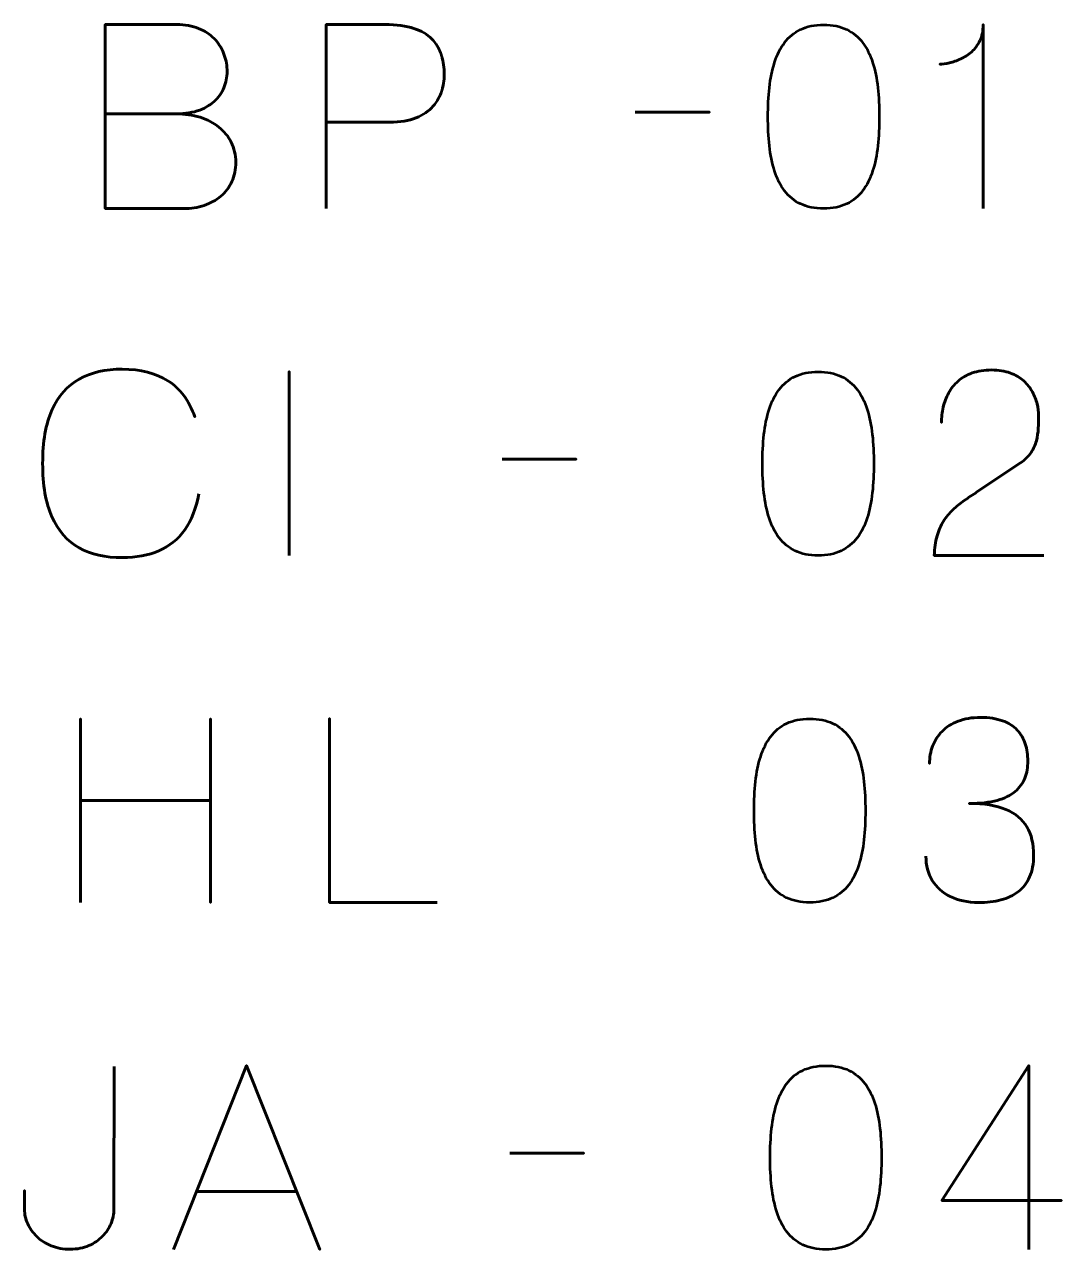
# Model space of a CAD drawing. Header units: centimetres. Extents: x -24.5 to 0, y -29.7 to 0.
# Drawn here: x -24.337 to -22.617, y -3.564 to -1.533 of the extents above; entities that cross this region are included whole.
import ezdxf

# ---------------------------------------------------------------- set-up
doc = ezdxf.new("R2010")
doc.units = ezdxf.units.CM
doc.header["$MEASUREMENT"] = 0
doc.layers.add('Layer 1', color=7, linetype='Continuous')

msp = doc.modelspace()

# ---------------------------------------------------------------- linework, layer by layer
at = {"layer": 'Layer 1', "color": 5, "lineweight": 53}
for points, knots in [([(-24.20251, -1.68135), (-24.20251, -1.68135), (-24.08525, -1.68135), (-24.08525, -1.68135), (-24.08525, -1.68135), (-24.07001, -1.68128), (-24.05703, -1.67917), (-24.04609, -1.675), (-24.04609, -1.675), (-24.03522, -1.67091), (-24.02641, -1.66534), (-24.01956, -1.65835), (-24.01956, -1.65835), (-24.01272, -1.65137), (-24.00778, -1.64347), (-24.00467, -1.63472), (-24.00467, -1.63472), (-24.00164, -1.62604), (-24.00023, -1.61701), (-24.00058, -1.6077), (-24.00058, -1.6077), (-24.00101, -1.59838), (-24.00298, -1.58935), (-24.00651, -1.58053), (-24.00651, -1.58053), (-24.00997, -1.57171), (-24.01519, -1.56374), (-24.02203, -1.55661), (-24.02203, -1.55661), (-24.02887, -1.54949), (-24.03741, -1.54384), (-24.04778, -1.53968), (-24.04778, -1.53968), (-24.05816, -1.53545), (-24.07036, -1.53326), (-24.0844, -1.53319), (-24.0844, -1.53319), (-24.0844, -1.53319), (-24.20251, -1.53319), (-24.20251, -1.53319), (-24.20251, -1.53319), (-24.20251, -1.53319), (-24.20251, -1.83841), (-24.20251, -1.83841), (-24.20251, -1.83841), (-24.20251, -1.83841), (-24.07255, -1.83841), (-24.07255, -1.83841), (-24.07255, -1.83841), (-24.06041, -1.83841), (-24.04912, -1.83665), (-24.03868, -1.83319), (-24.03868, -1.83319), (-24.02824, -1.82966), (-24.01914, -1.82465), (-24.01124, -1.81795), (-24.01124, -1.81795), (-24.0034, -1.81132), (-23.99727, -1.80327), (-23.99289, -1.79375), (-23.99289, -1.79375), (-23.98852, -1.78422), (-23.98626, -1.77343), (-23.98619, -1.76136), (-23.98619, -1.76136), (-23.98647, -1.74923), (-23.98901, -1.73829), (-23.99388, -1.72849), (-23.99388, -1.72849), (-23.99875, -1.71868), (-24.00552, -1.71028), (-24.01427, -1.70323), (-24.01427, -1.70323), (-24.02302, -1.69624), (-24.03346, -1.69081), (-24.04546, -1.68707), (-24.04546, -1.68707), (-24.05745, -1.68333), (-24.07071, -1.68143), (-24.08525, -1.68135), (-24.08525, -1.68135), (-24.07071, -1.68143), (-24.05745, -1.68333), (-24.04546, -1.68707), (-24.04546, -1.68707), (-24.03346, -1.69081), (-24.02302, -1.69624), (-24.01427, -1.70323), (-24.01427, -1.70323), (-24.00552, -1.71028), (-23.99875, -1.71868), (-23.99388, -1.72849), (-23.99388, -1.72849), (-23.98901, -1.73829), (-23.98647, -1.74923), (-23.98619, -1.76136), (-23.98619, -1.76136), (-23.98626, -1.77343), (-23.98852, -1.78422), (-23.99289, -1.79375), (-23.99289, -1.79375), (-23.99727, -1.80327), (-24.0034, -1.81132), (-24.01124, -1.81795), (-24.01124, -1.81795), (-24.01914, -1.82465), (-24.02824, -1.82966), (-24.03868, -1.83319), (-24.03868, -1.83319), (-24.04912, -1.83665), (-24.06041, -1.83841), (-24.07255, -1.83841), (-24.07255, -1.83841), (-24.07255, -1.83841), (-24.20251, -1.83841), (-24.20251, -1.83841), (-24.20251, -1.83841), (-24.20251, -1.83841), (-24.20251, -1.53319), (-24.20251, -1.53319), (-24.20251, -1.53319), (-24.20251, -1.53319), (-24.0844, -1.53319), (-24.0844, -1.53319), (-24.0844, -1.53319), (-24.07036, -1.53326), (-24.05816, -1.53545), (-24.04778, -1.53968), (-24.04778, -1.53968), (-24.03741, -1.54384), (-24.02887, -1.54949), (-24.02203, -1.55661), (-24.02203, -1.55661), (-24.01519, -1.56374), (-24.00997, -1.57171), (-24.00651, -1.58053), (-24.00651, -1.58053), (-24.00298, -1.58935), (-24.00101, -1.59838), (-24.00058, -1.6077), (-24.00058, -1.6077), (-24.00023, -1.61701), (-24.00164, -1.62604), (-24.00467, -1.63472), (-24.00467, -1.63472), (-24.00778, -1.64347), (-24.01272, -1.65137), (-24.01956, -1.65835), (-24.01956, -1.65835), (-24.02641, -1.66534), (-24.03522, -1.67091), (-24.04609, -1.675), (-24.04609, -1.675), (-24.05703, -1.67917), (-24.07001, -1.68128), (-24.08525, -1.68135), (-24.08525, -1.68135), (-24.08525, -1.68135), (-24.20251, -1.68135), (-24.20251, -1.68135)], [0, 0, 0, 0, 0.025, 0.025, 0.025, 0.025, 0.05, 0.05, 0.05, 0.05, 0.075, 0.075, 0.075, 0.075, 0.1, 0.1, 0.1, 0.1, 0.125, 0.125, 0.125, 0.125, 0.15, 0.15, 0.15, 0.15, 0.175, 0.175, 0.175, 0.175, 0.2, 0.2, 0.2, 0.2, 0.225, 0.225, 0.225, 0.225, 0.25, 0.25, 0.25, 0.25, 0.275, 0.275, 0.275, 0.275, 0.3, 0.3, 0.3, 0.3, 0.325, 0.325, 0.325, 0.325, 0.35, 0.35, 0.35, 0.35, 0.375, 0.375, 0.375, 0.375, 0.4, 0.4, 0.4, 0.4, 0.425, 0.425, 0.425, 0.425, 0.45, 0.45, 0.45, 0.45, 0.475, 0.475, 0.475, 0.475, 0.5, 0.5, 0.5, 0.5, 0.525, 0.525, 0.525, 0.525, 0.55, 0.55, 0.55, 0.55, 0.575, 0.575, 0.575, 0.575, 0.6, 0.6, 0.6, 0.6, 0.625, 0.625, 0.625, 0.625, 0.65, 0.65, 0.65, 0.65, 0.675, 0.675, 0.675, 0.675, 0.7, 0.7, 0.7, 0.7, 0.725, 0.725, 0.725, 0.725, 0.75, 0.75, 0.75, 0.75, 0.775, 0.775, 0.775, 0.775, 0.8, 0.8, 0.8, 0.8, 0.825, 0.825, 0.825, 0.825, 0.85, 0.85, 0.85, 0.85, 0.875, 0.875, 0.875, 0.875, 0.9, 0.9, 0.9, 0.9, 0.925, 0.925, 0.925, 0.925, 0.95, 0.95, 0.95, 0.95, 0.975, 0.975, 0.975, 0.975, 1, 1, 1, 1]), ([(-23.83633, -1.83841), (-23.83633, -1.83841), (-23.83633, -1.53319), (-23.83633, -1.53319), (-23.83633, -1.53319), (-23.83633, -1.53319), (-23.73896, -1.53319), (-23.73896, -1.53319), (-23.73896, -1.53319), (-23.71949, -1.53326), (-23.70348, -1.53545), (-23.69085, -1.53968), (-23.69085, -1.53968), (-23.67829, -1.54384), (-23.66841, -1.54963), (-23.66128, -1.55697), (-23.66128, -1.55697), (-23.65416, -1.56423), (-23.64908, -1.57256), (-23.64597, -1.58194), (-23.64597, -1.58194), (-23.64294, -1.59133), (-23.64118, -1.60113), (-23.64075, -1.61151), (-23.64075, -1.61151), (-23.64026, -1.62188), (-23.64146, -1.63204), (-23.64428, -1.64191), (-23.64428, -1.64191), (-23.64717, -1.65179), (-23.65204, -1.66075), (-23.65903, -1.6688), (-23.65903, -1.6688), (-23.66594, -1.67684), (-23.67532, -1.68326), (-23.68711, -1.68799), (-23.68711, -1.68799), (-23.69889, -1.69278), (-23.71349, -1.69518), (-23.73092, -1.69532), (-23.73092, -1.69532), (-23.73092, -1.69532), (-23.83633, -1.69532), (-23.83633, -1.69532), (-23.83633, -1.69532), (-23.83633, -1.69532), (-23.73092, -1.69532), (-23.73092, -1.69532), (-23.73092, -1.69532), (-23.71385, -1.69518), (-23.69938, -1.69278), (-23.68767, -1.68799), (-23.68767, -1.68799), (-23.67589, -1.68326), (-23.6665, -1.67684), (-23.65945, -1.6688), (-23.65945, -1.6688), (-23.65246, -1.66075), (-23.64745, -1.65179), (-23.64449, -1.64191), (-23.64449, -1.64191), (-23.64153, -1.63204), (-23.64026, -1.62188), (-23.64075, -1.61151), (-23.64075, -1.61151), (-23.64118, -1.60113), (-23.64294, -1.59133), (-23.64611, -1.58194), (-23.64611, -1.58194), (-23.64922, -1.57256), (-23.65444, -1.56423), (-23.66157, -1.55697), (-23.66157, -1.55697), (-23.66876, -1.54963), (-23.67864, -1.54384), (-23.6912, -1.53968), (-23.6912, -1.53968), (-23.70383, -1.53545), (-23.7197, -1.53326), (-23.73896, -1.53319), (-23.73896, -1.53319), (-23.73896, -1.53319), (-23.83633, -1.53319), (-23.83633, -1.53319), (-23.83633, -1.53319), (-23.83633, -1.53319), (-23.83633, -1.83841), (-23.83633, -1.83841)], [0, 0, 0, 0, 0.0454545, 0.0454545, 0.0454545, 0.0454545, 0.0909091, 0.0909091, 0.0909091, 0.0909091, 0.1363636, 0.1363636, 0.1363636, 0.1363636, 0.1818182, 0.1818182, 0.1818182, 0.1818182, 0.2272727, 0.2272727, 0.2272727, 0.2272727, 0.2727273, 0.2727273, 0.2727273, 0.2727273, 0.3181818, 0.3181818, 0.3181818, 0.3181818, 0.3636364, 0.3636364, 0.3636364, 0.3636364, 0.4090909, 0.4090909, 0.4090909, 0.4090909, 0.4545455, 0.4545455, 0.4545455, 0.4545455, 0.5, 0.5, 0.5, 0.5, 0.5454545, 0.5454545, 0.5454545, 0.5454545, 0.5909091, 0.5909091, 0.5909091, 0.5909091, 0.6363636, 0.6363636, 0.6363636, 0.6363636, 0.6818182, 0.6818182, 0.6818182, 0.6818182, 0.7272727, 0.7272727, 0.7272727, 0.7272727, 0.7727273, 0.7727273, 0.7727273, 0.7727273, 0.8181818, 0.8181818, 0.8181818, 0.8181818, 0.8636364, 0.8636364, 0.8636364, 0.8636364, 0.9090909, 0.9090909, 0.9090909, 0.9090909, 0.9545455, 0.9545455, 0.9545455, 0.9545455, 1, 1, 1, 1]), ([(-23.01168, -1.83841), (-22.99687, -1.83834), (-22.9841, -1.83573), (-22.97344, -1.83065), (-22.97344, -1.83065), (-22.96286, -1.82557), (-22.95404, -1.8183), (-22.94699, -1.80906), (-22.94699, -1.80906), (-22.94, -1.79975), (-22.9345, -1.78874), (-22.93041, -1.77604), (-22.93041, -1.77604), (-22.92638, -1.76334), (-22.92349, -1.74944), (-22.92187, -1.7342), (-22.92187, -1.7342), (-22.92017, -1.71896), (-22.91933, -1.70294), (-22.9194, -1.68601), (-22.9194, -1.68601), (-22.91933, -1.66915), (-22.92017, -1.65313), (-22.92187, -1.63796), (-22.92187, -1.63796), (-22.92349, -1.62279), (-22.92638, -1.60882), (-22.93041, -1.59612), (-22.93041, -1.59612), (-22.9345, -1.58349), (-22.94, -1.57249), (-22.94699, -1.5631), (-22.94699, -1.5631), (-22.95404, -1.55379), (-22.96286, -1.54652), (-22.97344, -1.54144), (-22.97344, -1.54144), (-22.9841, -1.53629), (-22.99687, -1.53368), (-23.01168, -1.53361), (-23.01168, -1.53361), (-23.0265, -1.53368), (-23.03927, -1.53629), (-23.04993, -1.54144), (-23.04993, -1.54144), (-23.06051, -1.54652), (-23.06933, -1.55379), (-23.07638, -1.5631), (-23.07638, -1.5631), (-23.08337, -1.57249), (-23.08887, -1.58349), (-23.09296, -1.59612), (-23.09296, -1.59612), (-23.09699, -1.60882), (-23.09988, -1.62279), (-23.1015, -1.63796), (-23.1015, -1.63796), (-23.10319, -1.65313), (-23.10404, -1.66915), (-23.10397, -1.68601), (-23.10397, -1.68601), (-23.10404, -1.70294), (-23.10319, -1.71896), (-23.1015, -1.7342), (-23.1015, -1.7342), (-23.09988, -1.74944), (-23.09699, -1.76334), (-23.09296, -1.77604), (-23.09296, -1.77604), (-23.08887, -1.78874), (-23.08337, -1.79975), (-23.07638, -1.80906), (-23.07638, -1.80906), (-23.06933, -1.8183), (-23.06051, -1.82557), (-23.04993, -1.83065), (-23.04993, -1.83065), (-23.03927, -1.83573), (-23.0265, -1.83834), (-23.01168, -1.83841)], [0, 0, 0, 0, 0.05, 0.05, 0.05, 0.05, 0.1, 0.1, 0.1, 0.1, 0.15, 0.15, 0.15, 0.15, 0.2, 0.2, 0.2, 0.2, 0.25, 0.25, 0.25, 0.25, 0.3, 0.3, 0.3, 0.3, 0.35, 0.35, 0.35, 0.35, 0.4, 0.4, 0.4, 0.4, 0.45, 0.45, 0.45, 0.45, 0.5, 0.5, 0.5, 0.5, 0.55, 0.55, 0.55, 0.55, 0.6, 0.6, 0.6, 0.6, 0.65, 0.65, 0.65, 0.65, 0.7, 0.7, 0.7, 0.7, 0.75, 0.75, 0.75, 0.75, 0.8, 0.8, 0.8, 0.8, 0.85, 0.85, 0.85, 0.85, 0.9, 0.9, 0.9, 0.9, 0.95, 0.95, 0.95, 0.95, 1, 1, 1, 1]), ([(-23.01168, -1.83841), (-22.99687, -1.83834), (-22.9841, -1.83573), (-22.97344, -1.83065), (-22.97344, -1.83065), (-22.96286, -1.82557), (-22.95404, -1.8183), (-22.94699, -1.80906), (-22.94699, -1.80906), (-22.94, -1.79975), (-22.9345, -1.78874), (-22.93041, -1.77604), (-22.93041, -1.77604), (-22.92638, -1.76334), (-22.92349, -1.74944), (-22.92187, -1.7342), (-22.92187, -1.7342), (-22.92017, -1.71896), (-22.91933, -1.70294), (-22.9194, -1.68601), (-22.9194, -1.68601), (-22.91933, -1.66915), (-22.92017, -1.65313), (-22.92187, -1.63796), (-22.92187, -1.63796), (-22.92349, -1.62279), (-22.92638, -1.60882), (-22.93041, -1.59612), (-22.93041, -1.59612), (-22.9345, -1.58349), (-22.94, -1.57249), (-22.94699, -1.5631), (-22.94699, -1.5631), (-22.95404, -1.55379), (-22.96286, -1.54652), (-22.97344, -1.54144), (-22.97344, -1.54144), (-22.9841, -1.53629), (-22.99687, -1.53368), (-23.01168, -1.53361), (-23.01168, -1.53361), (-23.0265, -1.53368), (-23.03927, -1.53629), (-23.04993, -1.54144), (-23.04993, -1.54144), (-23.06051, -1.54652), (-23.06933, -1.55379), (-23.07638, -1.5631), (-23.07638, -1.5631), (-23.08337, -1.57249), (-23.08887, -1.58349), (-23.09296, -1.59612), (-23.09296, -1.59612), (-23.09699, -1.60882), (-23.09988, -1.62279), (-23.1015, -1.63796), (-23.1015, -1.63796), (-23.10319, -1.65313), (-23.10404, -1.66915), (-23.10397, -1.68601), (-23.10397, -1.68601), (-23.10404, -1.70294), (-23.10319, -1.71896), (-23.1015, -1.7342), (-23.1015, -1.7342), (-23.09988, -1.74944), (-23.09699, -1.76334), (-23.09296, -1.77604), (-23.09296, -1.77604), (-23.08887, -1.78874), (-23.08337, -1.79975), (-23.07638, -1.80906), (-23.07638, -1.80906), (-23.06933, -1.8183), (-23.06051, -1.82557), (-23.04993, -1.83065), (-23.04993, -1.83065), (-23.03927, -1.83573), (-23.0265, -1.83834), (-23.01168, -1.83841)], [0, 0, 0, 0, 0.05, 0.05, 0.05, 0.05, 0.1, 0.1, 0.1, 0.1, 0.15, 0.15, 0.15, 0.15, 0.2, 0.2, 0.2, 0.2, 0.25, 0.25, 0.25, 0.25, 0.3, 0.3, 0.3, 0.3, 0.35, 0.35, 0.35, 0.35, 0.4, 0.4, 0.4, 0.4, 0.45, 0.45, 0.45, 0.45, 0.5, 0.5, 0.5, 0.5, 0.55, 0.55, 0.55, 0.55, 0.6, 0.6, 0.6, 0.6, 0.65, 0.65, 0.65, 0.65, 0.7, 0.7, 0.7, 0.7, 0.75, 0.75, 0.75, 0.75, 0.8, 0.8, 0.8, 0.8, 0.85, 0.85, 0.85, 0.85, 0.9, 0.9, 0.9, 0.9, 0.95, 0.95, 0.95, 0.95, 1, 1, 1, 1]), ([(-22.7471, -1.83841), (-22.7471, -1.83841), (-22.7471, -1.53319), (-22.7471, -1.53319), (-22.7471, -1.53319), (-22.74717, -1.54356), (-22.74901, -1.55245), (-22.75254, -1.55986), (-22.75254, -1.55986), (-22.75599, -1.56734), (-22.76058, -1.57348), (-22.76622, -1.57841), (-22.76622, -1.57841), (-22.77187, -1.58335), (-22.77794, -1.5873), (-22.78443, -1.59027), (-22.78443, -1.59027), (-22.79092, -1.59316), (-22.7972, -1.59535), (-22.80327, -1.59669), (-22.80327, -1.59669), (-22.8094, -1.5981), (-22.81463, -1.59895), (-22.81907, -1.59923), (-22.81907, -1.59923), (-22.81463, -1.59895), (-22.8094, -1.5981), (-22.80327, -1.59669), (-22.80327, -1.59669), (-22.7972, -1.59535), (-22.79092, -1.59316), (-22.78443, -1.59027), (-22.78443, -1.59027), (-22.77794, -1.5873), (-22.77187, -1.58335), (-22.76622, -1.57841), (-22.76622, -1.57841), (-22.76058, -1.57348), (-22.75599, -1.56734), (-22.75254, -1.55986), (-22.75254, -1.55986), (-22.74901, -1.55245), (-22.74717, -1.54356), (-22.7471, -1.53319), (-22.7471, -1.53319), (-22.7471, -1.53319), (-22.7471, -1.83841), (-22.7471, -1.83841)], [0, 0, 0, 0, 0.0833333, 0.0833333, 0.0833333, 0.0833333, 0.1666667, 0.1666667, 0.1666667, 0.1666667, 0.25, 0.25, 0.25, 0.25, 0.3333333, 0.3333333, 0.3333333, 0.3333333, 0.4166667, 0.4166667, 0.4166667, 0.4166667, 0.5, 0.5, 0.5, 0.5, 0.5833333, 0.5833333, 0.5833333, 0.5833333, 0.6666667, 0.6666667, 0.6666667, 0.6666667, 0.75, 0.75, 0.75, 0.75, 0.8333333, 0.8333333, 0.8333333, 0.8333333, 0.9166667, 0.9166667, 0.9166667, 0.9166667, 1, 1, 1, 1]), ([(-23.3241, -1.67881), (-23.3241, -1.67881), (-23.20091, -1.67881), (-23.20091, -1.67881), (-23.20091, -1.67881), (-23.20091, -1.67881), (-23.3241, -1.67881), (-23.3241, -1.67881)], [0, 0, 0, 0, 0.5, 0.5, 0.5, 0.5, 1, 1, 1, 1]), ([(-24.04737, -2.31127), (-24.05189, -2.33547), (-24.05979, -2.35544), (-24.07087, -2.3711), (-24.07087, -2.3711), (-24.08201, -2.3867), (-24.09627, -2.39827), (-24.11362, -2.40582), (-24.11362, -2.40582), (-24.13091, -2.41337), (-24.15123, -2.41718), (-24.17437, -2.41711), (-24.17437, -2.41711), (-24.20252, -2.41718), (-24.22644, -2.41174), (-24.24606, -2.40067), (-24.24606, -2.40067), (-24.26567, -2.38966), (-24.28063, -2.37266), (-24.29093, -2.34959), (-24.29093, -2.34959), (-24.30123, -2.32651), (-24.30638, -2.29695), (-24.30645, -2.2609), (-24.30645, -2.2609), (-24.30638, -2.22499), (-24.30123, -2.19549), (-24.29093, -2.17242), (-24.29093, -2.17242), (-24.28063, -2.14935), (-24.26567, -2.13228), (-24.24606, -2.1212), (-24.24606, -2.1212), (-24.22644, -2.11012), (-24.20252, -2.10462), (-24.17437, -2.10469), (-24.17437, -2.10469), (-24.14424, -2.10462), (-24.11899, -2.11104), (-24.09867, -2.12395), (-24.09867, -2.12395), (-24.07842, -2.13686), (-24.06353, -2.15683), (-24.05415, -2.18385), (-24.05415, -2.18385), (-24.06353, -2.15683), (-24.07842, -2.13686), (-24.09867, -2.12395), (-24.09867, -2.12395), (-24.11899, -2.11104), (-24.14424, -2.10462), (-24.17437, -2.10469), (-24.17437, -2.10469), (-24.20252, -2.10462), (-24.22644, -2.11012), (-24.24606, -2.1212), (-24.24606, -2.1212), (-24.26567, -2.13228), (-24.28063, -2.14935), (-24.29093, -2.17242), (-24.29093, -2.17242), (-24.30123, -2.19549), (-24.30638, -2.22499), (-24.30645, -2.2609), (-24.30645, -2.2609), (-24.30638, -2.29695), (-24.30123, -2.32651), (-24.29093, -2.34959), (-24.29093, -2.34959), (-24.28063, -2.37266), (-24.26567, -2.38966), (-24.24606, -2.40067), (-24.24606, -2.40067), (-24.22644, -2.41174), (-24.20252, -2.41718), (-24.17437, -2.41711), (-24.17437, -2.41711), (-24.15123, -2.41718), (-24.13091, -2.41337), (-24.11362, -2.40582), (-24.11362, -2.40582), (-24.09627, -2.39827), (-24.08201, -2.3867), (-24.07087, -2.3711), (-24.07087, -2.3711), (-24.05979, -2.35544), (-24.05189, -2.33547), (-24.04737, -2.31127)], [0, 0, 0, 0, 0.0454545, 0.0454545, 0.0454545, 0.0454545, 0.0909091, 0.0909091, 0.0909091, 0.0909091, 0.1363636, 0.1363636, 0.1363636, 0.1363636, 0.1818182, 0.1818182, 0.1818182, 0.1818182, 0.2272727, 0.2272727, 0.2272727, 0.2272727, 0.2727273, 0.2727273, 0.2727273, 0.2727273, 0.3181818, 0.3181818, 0.3181818, 0.3181818, 0.3636364, 0.3636364, 0.3636364, 0.3636364, 0.4090909, 0.4090909, 0.4090909, 0.4090909, 0.4545455, 0.4545455, 0.4545455, 0.4545455, 0.5, 0.5, 0.5, 0.5, 0.5454545, 0.5454545, 0.5454545, 0.5454545, 0.5909091, 0.5909091, 0.5909091, 0.5909091, 0.6363636, 0.6363636, 0.6363636, 0.6363636, 0.6818182, 0.6818182, 0.6818182, 0.6818182, 0.7272727, 0.7272727, 0.7272727, 0.7272727, 0.7727273, 0.7727273, 0.7727273, 0.7727273, 0.8181818, 0.8181818, 0.8181818, 0.8181818, 0.8636364, 0.8636364, 0.8636364, 0.8636364, 0.9090909, 0.9090909, 0.9090909, 0.9090909, 0.9545455, 0.9545455, 0.9545455, 0.9545455, 1, 1, 1, 1]), ([(-23.89751, -2.41372), (-23.89751, -2.41372), (-23.89751, -2.1085), (-23.89751, -2.1085), (-23.89751, -2.1085), (-23.89751, -2.1085), (-23.89751, -2.41372), (-23.89751, -2.41372)], [0, 0, 0, 0, 0.5, 0.5, 0.5, 0.5, 1, 1, 1, 1]), ([(-23.02078, -2.41372), (-23.00597, -2.41365), (-22.9932, -2.41104), (-22.98254, -2.40596), (-22.98254, -2.40596), (-22.97196, -2.40088), (-22.96314, -2.39361), (-22.95609, -2.38437), (-22.95609, -2.38437), (-22.9491, -2.37506), (-22.9436, -2.36405), (-22.93951, -2.35135), (-22.93951, -2.35135), (-22.93548, -2.33865), (-22.93259, -2.32475), (-22.93097, -2.30951), (-22.93097, -2.30951), (-22.92927, -2.29427), (-22.92843, -2.27825), (-22.9285, -2.26132), (-22.9285, -2.26132), (-22.92843, -2.24446), (-22.92927, -2.22844), (-22.93097, -2.21327), (-22.93097, -2.21327), (-22.93259, -2.1981), (-22.93548, -2.18413), (-22.93951, -2.17143), (-22.93951, -2.17143), (-22.9436, -2.1588), (-22.9491, -2.1478), (-22.95609, -2.13841), (-22.95609, -2.13841), (-22.96314, -2.1291), (-22.97196, -2.12183), (-22.98254, -2.11675), (-22.98254, -2.11675), (-22.9932, -2.1116), (-23.00597, -2.10899), (-23.02078, -2.10892), (-23.02078, -2.10892), (-23.0356, -2.10899), (-23.04837, -2.1116), (-23.05903, -2.11675), (-23.05903, -2.11675), (-23.06961, -2.12183), (-23.07843, -2.1291), (-23.08548, -2.13841), (-23.08548, -2.13841), (-23.09247, -2.1478), (-23.09797, -2.1588), (-23.10206, -2.17143), (-23.10206, -2.17143), (-23.10609, -2.18413), (-23.10898, -2.1981), (-23.1106, -2.21327), (-23.1106, -2.21327), (-23.11229, -2.22844), (-23.11314, -2.24446), (-23.11307, -2.26132), (-23.11307, -2.26132), (-23.11314, -2.27825), (-23.11229, -2.29427), (-23.1106, -2.30951), (-23.1106, -2.30951), (-23.10898, -2.32475), (-23.10609, -2.33865), (-23.10206, -2.35135), (-23.10206, -2.35135), (-23.09797, -2.36405), (-23.09247, -2.37506), (-23.08548, -2.38437), (-23.08548, -2.38437), (-23.07843, -2.39361), (-23.06961, -2.40088), (-23.05903, -2.40596), (-23.05903, -2.40596), (-23.04837, -2.41104), (-23.0356, -2.41365), (-23.02078, -2.41372)], [0, 0, 0, 0, 0.05, 0.05, 0.05, 0.05, 0.1, 0.1, 0.1, 0.1, 0.15, 0.15, 0.15, 0.15, 0.2, 0.2, 0.2, 0.2, 0.25, 0.25, 0.25, 0.25, 0.3, 0.3, 0.3, 0.3, 0.35, 0.35, 0.35, 0.35, 0.4, 0.4, 0.4, 0.4, 0.45, 0.45, 0.45, 0.45, 0.5, 0.5, 0.5, 0.5, 0.55, 0.55, 0.55, 0.55, 0.6, 0.6, 0.6, 0.6, 0.65, 0.65, 0.65, 0.65, 0.7, 0.7, 0.7, 0.7, 0.75, 0.75, 0.75, 0.75, 0.8, 0.8, 0.8, 0.8, 0.85, 0.85, 0.85, 0.85, 0.9, 0.9, 0.9, 0.9, 0.95, 0.95, 0.95, 0.95, 1, 1, 1, 1]), ([(-23.02078, -2.41372), (-23.00597, -2.41365), (-22.9932, -2.41104), (-22.98254, -2.40596), (-22.98254, -2.40596), (-22.97196, -2.40088), (-22.96314, -2.39361), (-22.95609, -2.38437), (-22.95609, -2.38437), (-22.9491, -2.37506), (-22.9436, -2.36405), (-22.93951, -2.35135), (-22.93951, -2.35135), (-22.93548, -2.33865), (-22.93259, -2.32475), (-22.93097, -2.30951), (-22.93097, -2.30951), (-22.92927, -2.29427), (-22.92843, -2.27825), (-22.9285, -2.26132), (-22.9285, -2.26132), (-22.92843, -2.24446), (-22.92927, -2.22844), (-22.93097, -2.21327), (-22.93097, -2.21327), (-22.93259, -2.1981), (-22.93548, -2.18413), (-22.93951, -2.17143), (-22.93951, -2.17143), (-22.9436, -2.1588), (-22.9491, -2.1478), (-22.95609, -2.13841), (-22.95609, -2.13841), (-22.96314, -2.1291), (-22.97196, -2.12183), (-22.98254, -2.11675), (-22.98254, -2.11675), (-22.9932, -2.1116), (-23.00597, -2.10899), (-23.02078, -2.10892), (-23.02078, -2.10892), (-23.0356, -2.10899), (-23.04837, -2.1116), (-23.05903, -2.11675), (-23.05903, -2.11675), (-23.06961, -2.12183), (-23.07843, -2.1291), (-23.08548, -2.13841), (-23.08548, -2.13841), (-23.09247, -2.1478), (-23.09797, -2.1588), (-23.10206, -2.17143), (-23.10206, -2.17143), (-23.10609, -2.18413), (-23.10898, -2.1981), (-23.1106, -2.21327), (-23.1106, -2.21327), (-23.11229, -2.22844), (-23.11314, -2.24446), (-23.11307, -2.26132), (-23.11307, -2.26132), (-23.11314, -2.27825), (-23.11229, -2.29427), (-23.1106, -2.30951), (-23.1106, -2.30951), (-23.10898, -2.32475), (-23.10609, -2.33865), (-23.10206, -2.35135), (-23.10206, -2.35135), (-23.09797, -2.36405), (-23.09247, -2.37506), (-23.08548, -2.38437), (-23.08548, -2.38437), (-23.07843, -2.39361), (-23.06961, -2.40088), (-23.05903, -2.40596), (-23.05903, -2.40596), (-23.04837, -2.41104), (-23.0356, -2.41365), (-23.02078, -2.41372)], [0, 0, 0, 0, 0.05, 0.05, 0.05, 0.05, 0.1, 0.1, 0.1, 0.1, 0.15, 0.15, 0.15, 0.15, 0.2, 0.2, 0.2, 0.2, 0.25, 0.25, 0.25, 0.25, 0.3, 0.3, 0.3, 0.3, 0.35, 0.35, 0.35, 0.35, 0.4, 0.4, 0.4, 0.4, 0.45, 0.45, 0.45, 0.45, 0.5, 0.5, 0.5, 0.5, 0.55, 0.55, 0.55, 0.55, 0.6, 0.6, 0.6, 0.6, 0.65, 0.65, 0.65, 0.65, 0.7, 0.7, 0.7, 0.7, 0.75, 0.75, 0.75, 0.75, 0.8, 0.8, 0.8, 0.8, 0.85, 0.85, 0.85, 0.85, 0.9, 0.9, 0.9, 0.9, 0.95, 0.95, 0.95, 0.95, 1, 1, 1, 1]), ([(-22.64656, -2.41372), (-22.64656, -2.41372), (-22.82817, -2.41372), (-22.82817, -2.41372), (-22.82817, -2.41372), (-22.82782, -2.40144), (-22.82627, -2.39058), (-22.82365, -2.38126), (-22.82365, -2.38126), (-22.82097, -2.37195), (-22.81738, -2.36377), (-22.81293, -2.35671), (-22.81293, -2.35671), (-22.80841, -2.34966), (-22.80326, -2.34338), (-22.79741, -2.33787), (-22.79741, -2.33787), (-22.79155, -2.3323), (-22.78527, -2.32722), (-22.7785, -2.32242), (-22.7785, -2.32242), (-22.77173, -2.31769), (-22.76474, -2.31297), (-22.75747, -2.30831), (-22.75747, -2.30831), (-22.75747, -2.30831), (-22.68508, -2.26005), (-22.68508, -2.26005), (-22.68508, -2.26005), (-22.67768, -2.25483), (-22.67189, -2.24912), (-22.6678, -2.24298), (-22.6678, -2.24298), (-22.66364, -2.23684), (-22.66074, -2.23035), (-22.65898, -2.2235), (-22.65898, -2.2235), (-22.65729, -2.21673), (-22.65623, -2.20975), (-22.65588, -2.20269), (-22.65588, -2.20269), (-22.65552, -2.19556), (-22.65538, -2.18844), (-22.65545, -2.18131), (-22.65545, -2.18131), (-22.65545, -2.17546), (-22.65623, -2.16918), (-22.65778, -2.1624), (-22.65778, -2.1624), (-22.6594, -2.1557), (-22.66194, -2.149), (-22.66554, -2.14237), (-22.66554, -2.14237), (-22.66914, -2.13573), (-22.67394, -2.12967), (-22.67993, -2.12416), (-22.67993, -2.12416), (-22.68593, -2.11873), (-22.69334, -2.11436), (-22.70216, -2.11104), (-22.70216, -2.11104), (-22.71098, -2.10772), (-22.72135, -2.10603), (-22.73334, -2.10596), (-22.73334, -2.10596), (-22.74541, -2.10603), (-22.75606, -2.10772), (-22.76524, -2.11097), (-22.76524, -2.11097), (-22.77441, -2.11421), (-22.78224, -2.11873), (-22.78873, -2.12444), (-22.78873, -2.12444), (-22.79522, -2.13016), (-22.80044, -2.13679), (-22.80453, -2.1442), (-22.80453, -2.1442), (-22.80863, -2.15161), (-22.81159, -2.15951), (-22.81349, -2.16784), (-22.81349, -2.16784), (-22.8154, -2.17616), (-22.81632, -2.18463), (-22.81632, -2.19317), (-22.81632, -2.19317), (-22.81632, -2.18463), (-22.8154, -2.17616), (-22.81349, -2.16784), (-22.81349, -2.16784), (-22.81159, -2.15951), (-22.80863, -2.15161), (-22.80453, -2.1442), (-22.80453, -2.1442), (-22.80044, -2.13679), (-22.79522, -2.13016), (-22.78873, -2.12444), (-22.78873, -2.12444), (-22.78224, -2.11873), (-22.77441, -2.11421), (-22.76524, -2.11097), (-22.76524, -2.11097), (-22.75606, -2.10772), (-22.74541, -2.10603), (-22.73334, -2.10596), (-22.73334, -2.10596), (-22.72135, -2.10603), (-22.71098, -2.10772), (-22.70216, -2.11104), (-22.70216, -2.11104), (-22.69334, -2.11436), (-22.68593, -2.11873), (-22.67993, -2.12416), (-22.67993, -2.12416), (-22.67394, -2.12967), (-22.66914, -2.13573), (-22.66554, -2.14237), (-22.66554, -2.14237), (-22.66194, -2.149), (-22.6594, -2.1557), (-22.65778, -2.1624), (-22.65778, -2.1624), (-22.65623, -2.16918), (-22.65545, -2.17546), (-22.65545, -2.18131), (-22.65545, -2.18131), (-22.65538, -2.18844), (-22.65552, -2.19556), (-22.65588, -2.20269), (-22.65588, -2.20269), (-22.65623, -2.20975), (-22.65729, -2.21673), (-22.65898, -2.2235), (-22.65898, -2.2235), (-22.66074, -2.23035), (-22.66364, -2.23684), (-22.6678, -2.24298), (-22.6678, -2.24298), (-22.67189, -2.24912), (-22.67768, -2.25483), (-22.68508, -2.26005), (-22.68508, -2.26005), (-22.68508, -2.26005), (-22.75747, -2.30831), (-22.75747, -2.30831), (-22.75747, -2.30831), (-22.76474, -2.31297), (-22.77173, -2.31769), (-22.7785, -2.32242), (-22.7785, -2.32242), (-22.78527, -2.32722), (-22.79155, -2.3323), (-22.79741, -2.33787), (-22.79741, -2.33787), (-22.80326, -2.34338), (-22.80841, -2.34966), (-22.81293, -2.35671), (-22.81293, -2.35671), (-22.81738, -2.36377), (-22.82097, -2.37195), (-22.82365, -2.38126), (-22.82365, -2.38126), (-22.82627, -2.39058), (-22.82782, -2.40144), (-22.82817, -2.41372), (-22.82817, -2.41372), (-22.82817, -2.41372), (-22.64656, -2.41372), (-22.64656, -2.41372)], [0, 0, 0, 0, 0.0238095, 0.0238095, 0.0238095, 0.0238095, 0.047619, 0.047619, 0.047619, 0.047619, 0.0714286, 0.0714286, 0.0714286, 0.0714286, 0.0952381, 0.0952381, 0.0952381, 0.0952381, 0.1190476, 0.1190476, 0.1190476, 0.1190476, 0.1428571, 0.1428571, 0.1428571, 0.1428571, 0.1666667, 0.1666667, 0.1666667, 0.1666667, 0.1904762, 0.1904762, 0.1904762, 0.1904762, 0.2142857, 0.2142857, 0.2142857, 0.2142857, 0.2380952, 0.2380952, 0.2380952, 0.2380952, 0.2619048, 0.2619048, 0.2619048, 0.2619048, 0.2857143, 0.2857143, 0.2857143, 0.2857143, 0.3095238, 0.3095238, 0.3095238, 0.3095238, 0.3333333, 0.3333333, 0.3333333, 0.3333333, 0.3571429, 0.3571429, 0.3571429, 0.3571429, 0.3809524, 0.3809524, 0.3809524, 0.3809524, 0.4047619, 0.4047619, 0.4047619, 0.4047619, 0.4285714, 0.4285714, 0.4285714, 0.4285714, 0.452381, 0.452381, 0.452381, 0.452381, 0.4761905, 0.4761905, 0.4761905, 0.4761905, 0.5, 0.5, 0.5, 0.5, 0.5238095, 0.5238095, 0.5238095, 0.5238095, 0.547619, 0.547619, 0.547619, 0.547619, 0.5714286, 0.5714286, 0.5714286, 0.5714286, 0.5952381, 0.5952381, 0.5952381, 0.5952381, 0.6190476, 0.6190476, 0.6190476, 0.6190476, 0.6428571, 0.6428571, 0.6428571, 0.6428571, 0.6666667, 0.6666667, 0.6666667, 0.6666667, 0.6904762, 0.6904762, 0.6904762, 0.6904762, 0.7142857, 0.7142857, 0.7142857, 0.7142857, 0.7380952, 0.7380952, 0.7380952, 0.7380952, 0.7619048, 0.7619048, 0.7619048, 0.7619048, 0.7857143, 0.7857143, 0.7857143, 0.7857143, 0.8095238, 0.8095238, 0.8095238, 0.8095238, 0.8333333, 0.8333333, 0.8333333, 0.8333333, 0.8571429, 0.8571429, 0.8571429, 0.8571429, 0.8809524, 0.8809524, 0.8809524, 0.8809524, 0.9047619, 0.9047619, 0.9047619, 0.9047619, 0.9285714, 0.9285714, 0.9285714, 0.9285714, 0.952381, 0.952381, 0.952381, 0.952381, 0.9761905, 0.9761905, 0.9761905, 0.9761905, 1, 1, 1, 1]), ([(-23.54487, -2.25412), (-23.54487, -2.25412), (-23.42168, -2.25412), (-23.42168, -2.25412), (-23.42168, -2.25412), (-23.42168, -2.25412), (-23.54487, -2.25412), (-23.54487, -2.25412)], [0, 0, 0, 0, 0.5, 0.5, 0.5, 0.5, 1, 1, 1, 1]), ([(-24.24379, -2.98903), (-24.24379, -2.98903), (-24.24379, -2.82012), (-24.24379, -2.82012), (-24.24379, -2.82012), (-24.24379, -2.82012), (-24.02832, -2.82012), (-24.02832, -2.82012), (-24.02832, -2.82012), (-24.02832, -2.82012), (-24.02832, -2.98903), (-24.02832, -2.98903), (-24.02832, -2.98903), (-24.02832, -2.98903), (-24.02832, -2.68423), (-24.02832, -2.68423), (-24.02832, -2.68423), (-24.02832, -2.68423), (-24.02832, -2.82012), (-24.02832, -2.82012), (-24.02832, -2.82012), (-24.02832, -2.82012), (-24.24379, -2.82012), (-24.24379, -2.82012), (-24.24379, -2.82012), (-24.24379, -2.82012), (-24.24379, -2.68423), (-24.24379, -2.68423), (-24.24379, -2.68423), (-24.24379, -2.68423), (-24.24379, -2.98903), (-24.24379, -2.98903)], [0, 0, 0, 0, 0.125, 0.125, 0.125, 0.125, 0.25, 0.25, 0.25, 0.25, 0.375, 0.375, 0.375, 0.375, 0.5, 0.5, 0.5, 0.5, 0.625, 0.625, 0.625, 0.625, 0.75, 0.75, 0.75, 0.75, 0.875, 0.875, 0.875, 0.875, 1, 1, 1, 1]), ([(-23.6524, -2.98903), (-23.6524, -2.98903), (-23.83062, -2.98903), (-23.83062, -2.98903), (-23.83062, -2.98903), (-23.83062, -2.98903), (-23.83062, -2.68381), (-23.83062, -2.68381), (-23.83062, -2.68381), (-23.83062, -2.68381), (-23.83062, -2.98903), (-23.83062, -2.98903), (-23.83062, -2.98903), (-23.83062, -2.98903), (-23.6524, -2.98903), (-23.6524, -2.98903)], [0, 0, 0, 0, 0.25, 0.25, 0.25, 0.25, 0.5, 0.5, 0.5, 0.5, 0.75, 0.75, 0.75, 0.75, 1, 1, 1, 1]), ([(-23.03475, -2.98903), (-23.01994, -2.98896), (-23.00717, -2.98635), (-22.99651, -2.98127), (-22.99651, -2.98127), (-22.98593, -2.97619), (-22.97711, -2.96892), (-22.97006, -2.95968), (-22.97006, -2.95968), (-22.96307, -2.95037), (-22.95757, -2.93936), (-22.95348, -2.92666), (-22.95348, -2.92666), (-22.94945, -2.91396), (-22.94656, -2.90006), (-22.94494, -2.88482), (-22.94494, -2.88482), (-22.94324, -2.86958), (-22.9424, -2.85356), (-22.94247, -2.83663), (-22.94247, -2.83663), (-22.9424, -2.81977), (-22.94324, -2.80375), (-22.94494, -2.78858), (-22.94494, -2.78858), (-22.94656, -2.77341), (-22.94945, -2.75944), (-22.95348, -2.74674), (-22.95348, -2.74674), (-22.95757, -2.73411), (-22.96307, -2.72311), (-22.97006, -2.71372), (-22.97006, -2.71372), (-22.97711, -2.70441), (-22.98593, -2.69714), (-22.99651, -2.69206), (-22.99651, -2.69206), (-23.00717, -2.68691), (-23.01994, -2.6843), (-23.03475, -2.68423), (-23.03475, -2.68423), (-23.04957, -2.6843), (-23.06234, -2.68691), (-23.073, -2.69206), (-23.073, -2.69206), (-23.08358, -2.69714), (-23.0924, -2.70441), (-23.09945, -2.71372), (-23.09945, -2.71372), (-23.10644, -2.72311), (-23.11194, -2.73411), (-23.11603, -2.74674), (-23.11603, -2.74674), (-23.12006, -2.75944), (-23.12295, -2.77341), (-23.12457, -2.78858), (-23.12457, -2.78858), (-23.12626, -2.80375), (-23.12711, -2.81977), (-23.12704, -2.83663), (-23.12704, -2.83663), (-23.12711, -2.85356), (-23.12626, -2.86958), (-23.12457, -2.88482), (-23.12457, -2.88482), (-23.12295, -2.90006), (-23.12006, -2.91396), (-23.11603, -2.92666), (-23.11603, -2.92666), (-23.11194, -2.93936), (-23.10644, -2.95037), (-23.09945, -2.95968), (-23.09945, -2.95968), (-23.0924, -2.96892), (-23.08358, -2.97619), (-23.073, -2.98127), (-23.073, -2.98127), (-23.06234, -2.98635), (-23.04957, -2.98896), (-23.03475, -2.98903)], [0, 0, 0, 0, 0.05, 0.05, 0.05, 0.05, 0.1, 0.1, 0.1, 0.1, 0.15, 0.15, 0.15, 0.15, 0.2, 0.2, 0.2, 0.2, 0.25, 0.25, 0.25, 0.25, 0.3, 0.3, 0.3, 0.3, 0.35, 0.35, 0.35, 0.35, 0.4, 0.4, 0.4, 0.4, 0.45, 0.45, 0.45, 0.45, 0.5, 0.5, 0.5, 0.5, 0.55, 0.55, 0.55, 0.55, 0.6, 0.6, 0.6, 0.6, 0.65, 0.65, 0.65, 0.65, 0.7, 0.7, 0.7, 0.7, 0.75, 0.75, 0.75, 0.75, 0.8, 0.8, 0.8, 0.8, 0.85, 0.85, 0.85, 0.85, 0.9, 0.9, 0.9, 0.9, 0.95, 0.95, 0.95, 0.95, 1, 1, 1, 1]), ([(-23.03475, -2.98903), (-23.01994, -2.98896), (-23.00717, -2.98635), (-22.99651, -2.98127), (-22.99651, -2.98127), (-22.98593, -2.97619), (-22.97711, -2.96892), (-22.97006, -2.95968), (-22.97006, -2.95968), (-22.96307, -2.95037), (-22.95757, -2.93936), (-22.95348, -2.92666), (-22.95348, -2.92666), (-22.94945, -2.91396), (-22.94656, -2.90006), (-22.94494, -2.88482), (-22.94494, -2.88482), (-22.94324, -2.86958), (-22.9424, -2.85356), (-22.94247, -2.83663), (-22.94247, -2.83663), (-22.9424, -2.81977), (-22.94324, -2.80375), (-22.94494, -2.78858), (-22.94494, -2.78858), (-22.94656, -2.77341), (-22.94945, -2.75944), (-22.95348, -2.74674), (-22.95348, -2.74674), (-22.95757, -2.73411), (-22.96307, -2.72311), (-22.97006, -2.71372), (-22.97006, -2.71372), (-22.97711, -2.70441), (-22.98593, -2.69714), (-22.99651, -2.69206), (-22.99651, -2.69206), (-23.00717, -2.68691), (-23.01994, -2.6843), (-23.03475, -2.68423), (-23.03475, -2.68423), (-23.04957, -2.6843), (-23.06234, -2.68691), (-23.073, -2.69206), (-23.073, -2.69206), (-23.08358, -2.69714), (-23.0924, -2.70441), (-23.09945, -2.71372), (-23.09945, -2.71372), (-23.10644, -2.72311), (-23.11194, -2.73411), (-23.11603, -2.74674), (-23.11603, -2.74674), (-23.12006, -2.75944), (-23.12295, -2.77341), (-23.12457, -2.78858), (-23.12457, -2.78858), (-23.12626, -2.80375), (-23.12711, -2.81977), (-23.12704, -2.83663), (-23.12704, -2.83663), (-23.12711, -2.85356), (-23.12626, -2.86958), (-23.12457, -2.88482), (-23.12457, -2.88482), (-23.12295, -2.90006), (-23.12006, -2.91396), (-23.11603, -2.92666), (-23.11603, -2.92666), (-23.11194, -2.93936), (-23.10644, -2.95037), (-23.09945, -2.95968), (-23.09945, -2.95968), (-23.0924, -2.96892), (-23.08358, -2.97619), (-23.073, -2.98127), (-23.073, -2.98127), (-23.06234, -2.98635), (-23.04957, -2.98896), (-23.03475, -2.98903)], [0, 0, 0, 0, 0.05, 0.05, 0.05, 0.05, 0.1, 0.1, 0.1, 0.1, 0.15, 0.15, 0.15, 0.15, 0.2, 0.2, 0.2, 0.2, 0.25, 0.25, 0.25, 0.25, 0.3, 0.3, 0.3, 0.3, 0.35, 0.35, 0.35, 0.35, 0.4, 0.4, 0.4, 0.4, 0.45, 0.45, 0.45, 0.45, 0.5, 0.5, 0.5, 0.5, 0.55, 0.55, 0.55, 0.55, 0.6, 0.6, 0.6, 0.6, 0.65, 0.65, 0.65, 0.65, 0.7, 0.7, 0.7, 0.7, 0.75, 0.75, 0.75, 0.75, 0.8, 0.8, 0.8, 0.8, 0.85, 0.85, 0.85, 0.85, 0.9, 0.9, 0.9, 0.9, 0.95, 0.95, 0.95, 0.95, 1, 1, 1, 1]), ([(-22.84214, -2.91241), (-22.84207, -2.92765), (-22.83854, -2.94091), (-22.83156, -2.95241), (-22.83156, -2.95241), (-22.82457, -2.96384), (-22.81462, -2.9728), (-22.80164, -2.97922), (-22.80164, -2.97922), (-22.78866, -2.98564), (-22.77307, -2.98889), (-22.75493, -2.98903), (-22.75493, -2.98903), (-22.74132, -2.98903), (-22.72897, -2.98762), (-22.71775, -2.98466), (-22.71775, -2.98466), (-22.7066, -2.98169), (-22.69701, -2.97711), (-22.68889, -2.97083), (-22.68889, -2.97083), (-22.68078, -2.96455), (-22.67457, -2.95643), (-22.67013, -2.94656), (-22.67013, -2.94656), (-22.66575, -2.93661), (-22.66357, -2.92468), (-22.6635, -2.91071), (-22.6635, -2.91071), (-22.66342, -2.89209), (-22.66723, -2.87635), (-22.67478, -2.86358), (-22.67478, -2.86358), (-22.68233, -2.85081), (-22.69405, -2.84122), (-22.70978, -2.83466), (-22.70978, -2.83466), (-22.72551, -2.82809), (-22.74569, -2.82478), (-22.77017, -2.82478), (-22.77017, -2.82478), (-22.7519, -2.82485), (-22.73659, -2.82316), (-22.7241, -2.8197), (-22.7241, -2.8197), (-22.71168, -2.81624), (-22.70174, -2.81137), (-22.69426, -2.80502), (-22.69426, -2.80502), (-22.68678, -2.79874), (-22.68135, -2.79126), (-22.6781, -2.78266), (-22.6781, -2.78266), (-22.67478, -2.77412), (-22.67316, -2.76474), (-22.67323, -2.75451), (-22.67323, -2.75451), (-22.67316, -2.74427), (-22.67457, -2.73482), (-22.67739, -2.72607), (-22.67739, -2.72607), (-22.68015, -2.71732), (-22.68466, -2.70963), (-22.6908, -2.70307), (-22.6908, -2.70307), (-22.69694, -2.69651), (-22.70505, -2.69136), (-22.715, -2.68769), (-22.715, -2.68769), (-22.72502, -2.68402), (-22.73723, -2.68219), (-22.75155, -2.68212), (-22.75155, -2.68212), (-22.7658, -2.68219), (-22.77829, -2.6843), (-22.78887, -2.6884), (-22.78887, -2.6884), (-22.79953, -2.69249), (-22.80827, -2.69806), (-22.81533, -2.70519), (-22.81533, -2.70519), (-22.82231, -2.71231), (-22.82754, -2.72043), (-22.83099, -2.7296), (-22.83099, -2.7296), (-22.83452, -2.73877), (-22.83621, -2.74851), (-22.83621, -2.75874), (-22.83621, -2.75874), (-22.83621, -2.74851), (-22.83452, -2.73877), (-22.83099, -2.7296), (-22.83099, -2.7296), (-22.82754, -2.72043), (-22.82231, -2.71231), (-22.81533, -2.70519), (-22.81533, -2.70519), (-22.80827, -2.69806), (-22.79953, -2.69249), (-22.78887, -2.6884), (-22.78887, -2.6884), (-22.77829, -2.6843), (-22.7658, -2.68219), (-22.75155, -2.68212), (-22.75155, -2.68212), (-22.73723, -2.68219), (-22.72502, -2.68402), (-22.715, -2.68769), (-22.715, -2.68769), (-22.70505, -2.69136), (-22.69694, -2.69651), (-22.6908, -2.70307), (-22.6908, -2.70307), (-22.68466, -2.70963), (-22.68015, -2.71732), (-22.67739, -2.72607), (-22.67739, -2.72607), (-22.67457, -2.73482), (-22.67316, -2.74427), (-22.67323, -2.75451), (-22.67323, -2.75451), (-22.67316, -2.76474), (-22.67478, -2.77412), (-22.6781, -2.78266), (-22.6781, -2.78266), (-22.68135, -2.79126), (-22.68678, -2.79874), (-22.69426, -2.80502), (-22.69426, -2.80502), (-22.70174, -2.81137), (-22.71168, -2.81624), (-22.7241, -2.8197), (-22.7241, -2.8197), (-22.73659, -2.82316), (-22.7519, -2.82485), (-22.77017, -2.82478), (-22.77017, -2.82478), (-22.74569, -2.82478), (-22.72551, -2.82809), (-22.70978, -2.83466), (-22.70978, -2.83466), (-22.69405, -2.84122), (-22.68233, -2.85081), (-22.67478, -2.86358), (-22.67478, -2.86358), (-22.66723, -2.87635), (-22.66342, -2.89209), (-22.6635, -2.91071), (-22.6635, -2.91071), (-22.66357, -2.92468), (-22.66575, -2.93661), (-22.67013, -2.94656), (-22.67013, -2.94656), (-22.67457, -2.95643), (-22.68078, -2.96455), (-22.68889, -2.97083), (-22.68889, -2.97083), (-22.69701, -2.97711), (-22.7066, -2.98169), (-22.71775, -2.98466), (-22.71775, -2.98466), (-22.72897, -2.98762), (-22.74132, -2.98903), (-22.75493, -2.98903), (-22.75493, -2.98903), (-22.77307, -2.98889), (-22.78866, -2.98564), (-22.80164, -2.97922), (-22.80164, -2.97922), (-22.81462, -2.9728), (-22.82457, -2.96384), (-22.83156, -2.95241), (-22.83156, -2.95241), (-22.83854, -2.94091), (-22.84207, -2.92765), (-22.84214, -2.91241)], [0, 0, 0, 0, 0.0227273, 0.0227273, 0.0227273, 0.0227273, 0.0454545, 0.0454545, 0.0454545, 0.0454545, 0.0681818, 0.0681818, 0.0681818, 0.0681818, 0.0909091, 0.0909091, 0.0909091, 0.0909091, 0.1136364, 0.1136364, 0.1136364, 0.1136364, 0.1363636, 0.1363636, 0.1363636, 0.1363636, 0.1590909, 0.1590909, 0.1590909, 0.1590909, 0.1818182, 0.1818182, 0.1818182, 0.1818182, 0.2045455, 0.2045455, 0.2045455, 0.2045455, 0.2272727, 0.2272727, 0.2272727, 0.2272727, 0.25, 0.25, 0.25, 0.25, 0.2727273, 0.2727273, 0.2727273, 0.2727273, 0.2954545, 0.2954545, 0.2954545, 0.2954545, 0.3181818, 0.3181818, 0.3181818, 0.3181818, 0.3409091, 0.3409091, 0.3409091, 0.3409091, 0.3636364, 0.3636364, 0.3636364, 0.3636364, 0.3863636, 0.3863636, 0.3863636, 0.3863636, 0.4090909, 0.4090909, 0.4090909, 0.4090909, 0.4318182, 0.4318182, 0.4318182, 0.4318182, 0.4545455, 0.4545455, 0.4545455, 0.4545455, 0.4772727, 0.4772727, 0.4772727, 0.4772727, 0.5, 0.5, 0.5, 0.5, 0.5227273, 0.5227273, 0.5227273, 0.5227273, 0.5454545, 0.5454545, 0.5454545, 0.5454545, 0.5681818, 0.5681818, 0.5681818, 0.5681818, 0.5909091, 0.5909091, 0.5909091, 0.5909091, 0.6136364, 0.6136364, 0.6136364, 0.6136364, 0.6363636, 0.6363636, 0.6363636, 0.6363636, 0.6590909, 0.6590909, 0.6590909, 0.6590909, 0.6818182, 0.6818182, 0.6818182, 0.6818182, 0.7045455, 0.7045455, 0.7045455, 0.7045455, 0.7272727, 0.7272727, 0.7272727, 0.7272727, 0.75, 0.75, 0.75, 0.75, 0.7727273, 0.7727273, 0.7727273, 0.7727273, 0.7954545, 0.7954545, 0.7954545, 0.7954545, 0.8181818, 0.8181818, 0.8181818, 0.8181818, 0.8409091, 0.8409091, 0.8409091, 0.8409091, 0.8636364, 0.8636364, 0.8636364, 0.8636364, 0.8863636, 0.8863636, 0.8863636, 0.8863636, 0.9090909, 0.9090909, 0.9090909, 0.9090909, 0.9318182, 0.9318182, 0.9318182, 0.9318182, 0.9545455, 0.9545455, 0.9545455, 0.9545455, 0.9772727, 0.9772727, 0.9772727, 0.9772727, 1, 1, 1, 1]), ([(-24.18791, -3.26081), (-24.18791, -3.26081), (-24.18833, -3.49788), (-24.18833, -3.49788), (-24.18833, -3.49788), (-24.18833, -3.50557), (-24.18996, -3.51333), (-24.19306, -3.52102), (-24.19306, -3.52102), (-24.19624, -3.52878), (-24.20089, -3.53584), (-24.20703, -3.54233), (-24.20703, -3.54233), (-24.21324, -3.54875), (-24.22079, -3.55397), (-24.22975, -3.55785), (-24.22975, -3.55785), (-24.23878, -3.5618), (-24.24908, -3.56378), (-24.26072, -3.56392), (-24.26072, -3.56392), (-24.27237, -3.56392), (-24.28288, -3.56201), (-24.29219, -3.55827), (-24.29219, -3.55827), (-24.30151, -3.55446), (-24.30948, -3.54938), (-24.31604, -3.54296), (-24.31604, -3.54296), (-24.32267, -3.53654), (-24.32768, -3.52949), (-24.33121, -3.52165), (-24.33121, -3.52165), (-24.33474, -3.51382), (-24.3365, -3.50592), (-24.3365, -3.49788), (-24.3365, -3.49788), (-24.3365, -3.49788), (-24.3365, -3.46655), (-24.3365, -3.46655), (-24.3365, -3.46655), (-24.3365, -3.46655), (-24.3365, -3.49788), (-24.3365, -3.49788), (-24.3365, -3.49788), (-24.3365, -3.50592), (-24.33474, -3.51382), (-24.33121, -3.52165), (-24.33121, -3.52165), (-24.32768, -3.52949), (-24.32267, -3.53654), (-24.31604, -3.54296), (-24.31604, -3.54296), (-24.30948, -3.54938), (-24.30151, -3.55446), (-24.29219, -3.55827), (-24.29219, -3.55827), (-24.28288, -3.56201), (-24.27237, -3.56392), (-24.26072, -3.56392), (-24.26072, -3.56392), (-24.24908, -3.56378), (-24.23878, -3.5618), (-24.22975, -3.55785), (-24.22975, -3.55785), (-24.22079, -3.55397), (-24.21324, -3.54875), (-24.20703, -3.54233), (-24.20703, -3.54233), (-24.20089, -3.53584), (-24.19624, -3.52878), (-24.19306, -3.52102), (-24.19306, -3.52102), (-24.18996, -3.51333), (-24.18833, -3.50557), (-24.18833, -3.49788), (-24.18833, -3.49788), (-24.18833, -3.49788), (-24.18791, -3.26081), (-24.18791, -3.26081)], [0, 0, 0, 0, 0.05, 0.05, 0.05, 0.05, 0.1, 0.1, 0.1, 0.1, 0.15, 0.15, 0.15, 0.15, 0.2, 0.2, 0.2, 0.2, 0.25, 0.25, 0.25, 0.25, 0.3, 0.3, 0.3, 0.3, 0.35, 0.35, 0.35, 0.35, 0.4, 0.4, 0.4, 0.4, 0.45, 0.45, 0.45, 0.45, 0.5, 0.5, 0.5, 0.5, 0.55, 0.55, 0.55, 0.55, 0.6, 0.6, 0.6, 0.6, 0.65, 0.65, 0.65, 0.65, 0.7, 0.7, 0.7, 0.7, 0.75, 0.75, 0.75, 0.75, 0.8, 0.8, 0.8, 0.8, 0.85, 0.85, 0.85, 0.85, 0.9, 0.9, 0.9, 0.9, 0.95, 0.95, 0.95, 0.95, 1, 1, 1, 1]), ([(-24.0897, -3.56434), (-24.0897, -3.56434), (-23.96863, -3.25912), (-23.96863, -3.25912), (-23.96863, -3.25912), (-23.96863, -3.25912), (-23.84713, -3.56434), (-23.84713, -3.56434), (-23.84713, -3.56434), (-23.84713, -3.56434), (-23.96863, -3.25912), (-23.96863, -3.25912), (-23.96863, -3.25912), (-23.96863, -3.25912), (-24.0897, -3.56434), (-24.0897, -3.56434)], [0, 0, 0, 0, 0.25, 0.25, 0.25, 0.25, 0.5, 0.5, 0.5, 0.5, 0.75, 0.75, 0.75, 0.75, 1, 1, 1, 1]), ([(-23.00808, -3.56434), (-22.99327, -3.56427), (-22.9805, -3.56166), (-22.96984, -3.55658), (-22.96984, -3.55658), (-22.95926, -3.5515), (-22.95044, -3.54423), (-22.94339, -3.53499), (-22.94339, -3.53499), (-22.9364, -3.52568), (-22.9309, -3.51467), (-22.92681, -3.50197), (-22.92681, -3.50197), (-22.92278, -3.48927), (-22.91989, -3.47537), (-22.91827, -3.46013), (-22.91827, -3.46013), (-22.91657, -3.44489), (-22.91573, -3.42887), (-22.9158, -3.41194), (-22.9158, -3.41194), (-22.91573, -3.39508), (-22.91657, -3.37906), (-22.91827, -3.36389), (-22.91827, -3.36389), (-22.91989, -3.34872), (-22.92278, -3.33475), (-22.92681, -3.32205), (-22.92681, -3.32205), (-22.9309, -3.30942), (-22.9364, -3.29842), (-22.94339, -3.28903), (-22.94339, -3.28903), (-22.95044, -3.27972), (-22.95926, -3.27245), (-22.96984, -3.26737), (-22.96984, -3.26737), (-22.9805, -3.26222), (-22.99327, -3.25961), (-23.00808, -3.25954), (-23.00808, -3.25954), (-23.0229, -3.25961), (-23.03567, -3.26222), (-23.04633, -3.26737), (-23.04633, -3.26737), (-23.05691, -3.27245), (-23.06573, -3.27972), (-23.07278, -3.28903), (-23.07278, -3.28903), (-23.07977, -3.29842), (-23.08527, -3.30942), (-23.08936, -3.32205), (-23.08936, -3.32205), (-23.09339, -3.33475), (-23.09628, -3.34872), (-23.0979, -3.36389), (-23.0979, -3.36389), (-23.09959, -3.37906), (-23.10044, -3.39508), (-23.10037, -3.41194), (-23.10037, -3.41194), (-23.10044, -3.42887), (-23.09959, -3.44489), (-23.0979, -3.46013), (-23.0979, -3.46013), (-23.09628, -3.47537), (-23.09339, -3.48927), (-23.08936, -3.50197), (-23.08936, -3.50197), (-23.08527, -3.51467), (-23.07977, -3.52568), (-23.07278, -3.53499), (-23.07278, -3.53499), (-23.06573, -3.54423), (-23.05691, -3.5515), (-23.04633, -3.55658), (-23.04633, -3.55658), (-23.03567, -3.56166), (-23.0229, -3.56427), (-23.00808, -3.56434)], [0, 0, 0, 0, 0.05, 0.05, 0.05, 0.05, 0.1, 0.1, 0.1, 0.1, 0.15, 0.15, 0.15, 0.15, 0.2, 0.2, 0.2, 0.2, 0.25, 0.25, 0.25, 0.25, 0.3, 0.3, 0.3, 0.3, 0.35, 0.35, 0.35, 0.35, 0.4, 0.4, 0.4, 0.4, 0.45, 0.45, 0.45, 0.45, 0.5, 0.5, 0.5, 0.5, 0.55, 0.55, 0.55, 0.55, 0.6, 0.6, 0.6, 0.6, 0.65, 0.65, 0.65, 0.65, 0.7, 0.7, 0.7, 0.7, 0.75, 0.75, 0.75, 0.75, 0.8, 0.8, 0.8, 0.8, 0.85, 0.85, 0.85, 0.85, 0.9, 0.9, 0.9, 0.9, 0.95, 0.95, 0.95, 0.95, 1, 1, 1, 1]), ([(-23.00808, -3.56434), (-22.99327, -3.56427), (-22.9805, -3.56166), (-22.96984, -3.55658), (-22.96984, -3.55658), (-22.95926, -3.5515), (-22.95044, -3.54423), (-22.94339, -3.53499), (-22.94339, -3.53499), (-22.9364, -3.52568), (-22.9309, -3.51467), (-22.92681, -3.50197), (-22.92681, -3.50197), (-22.92278, -3.48927), (-22.91989, -3.47537), (-22.91827, -3.46013), (-22.91827, -3.46013), (-22.91657, -3.44489), (-22.91573, -3.42887), (-22.9158, -3.41194), (-22.9158, -3.41194), (-22.91573, -3.39508), (-22.91657, -3.37906), (-22.91827, -3.36389), (-22.91827, -3.36389), (-22.91989, -3.34872), (-22.92278, -3.33475), (-22.92681, -3.32205), (-22.92681, -3.32205), (-22.9309, -3.30942), (-22.9364, -3.29842), (-22.94339, -3.28903), (-22.94339, -3.28903), (-22.95044, -3.27972), (-22.95926, -3.27245), (-22.96984, -3.26737), (-22.96984, -3.26737), (-22.9805, -3.26222), (-22.99327, -3.25961), (-23.00808, -3.25954), (-23.00808, -3.25954), (-23.0229, -3.25961), (-23.03567, -3.26222), (-23.04633, -3.26737), (-23.04633, -3.26737), (-23.05691, -3.27245), (-23.06573, -3.27972), (-23.07278, -3.28903), (-23.07278, -3.28903), (-23.07977, -3.29842), (-23.08527, -3.30942), (-23.08936, -3.32205), (-23.08936, -3.32205), (-23.09339, -3.33475), (-23.09628, -3.34872), (-23.0979, -3.36389), (-23.0979, -3.36389), (-23.09959, -3.37906), (-23.10044, -3.39508), (-23.10037, -3.41194), (-23.10037, -3.41194), (-23.10044, -3.42887), (-23.09959, -3.44489), (-23.0979, -3.46013), (-23.0979, -3.46013), (-23.09628, -3.47537), (-23.09339, -3.48927), (-23.08936, -3.50197), (-23.08936, -3.50197), (-23.08527, -3.51467), (-23.07977, -3.52568), (-23.07278, -3.53499), (-23.07278, -3.53499), (-23.06573, -3.54423), (-23.05691, -3.5515), (-23.04633, -3.55658), (-23.04633, -3.55658), (-23.03567, -3.56166), (-23.0229, -3.56427), (-23.00808, -3.56434)], [0, 0, 0, 0, 0.05, 0.05, 0.05, 0.05, 0.1, 0.1, 0.1, 0.1, 0.15, 0.15, 0.15, 0.15, 0.2, 0.2, 0.2, 0.2, 0.25, 0.25, 0.25, 0.25, 0.3, 0.3, 0.3, 0.3, 0.35, 0.35, 0.35, 0.35, 0.4, 0.4, 0.4, 0.4, 0.45, 0.45, 0.45, 0.45, 0.5, 0.5, 0.5, 0.5, 0.55, 0.55, 0.55, 0.55, 0.6, 0.6, 0.6, 0.6, 0.65, 0.65, 0.65, 0.65, 0.7, 0.7, 0.7, 0.7, 0.75, 0.75, 0.75, 0.75, 0.8, 0.8, 0.8, 0.8, 0.85, 0.85, 0.85, 0.85, 0.9, 0.9, 0.9, 0.9, 0.95, 0.95, 0.95, 0.95, 1, 1, 1, 1]), ([(-22.67154, -3.56434), (-22.67154, -3.56434), (-22.67154, -3.25912), (-22.67154, -3.25912), (-22.67154, -3.25912), (-22.67154, -3.25912), (-22.81547, -3.48306), (-22.81547, -3.48306), (-22.81547, -3.48306), (-22.81547, -3.48306), (-22.61735, -3.48306), (-22.61735, -3.48306), (-22.61735, -3.48306), (-22.61735, -3.48306), (-22.81547, -3.48306), (-22.81547, -3.48306), (-22.81547, -3.48306), (-22.81547, -3.48306), (-22.67154, -3.25912), (-22.67154, -3.25912), (-22.67154, -3.25912), (-22.67154, -3.25912), (-22.67154, -3.56434), (-22.67154, -3.56434)], [0, 0, 0, 0, 0.1666667, 0.1666667, 0.1666667, 0.1666667, 0.3333333, 0.3333333, 0.3333333, 0.3333333, 0.5, 0.5, 0.5, 0.5, 0.6666667, 0.6666667, 0.6666667, 0.6666667, 0.8333333, 0.8333333, 0.8333333, 0.8333333, 1, 1, 1, 1]), ([(-23.53217, -3.40474), (-23.53217, -3.40474), (-23.40898, -3.40474), (-23.40898, -3.40474), (-23.40898, -3.40474), (-23.40898, -3.40474), (-23.53217, -3.40474), (-23.53217, -3.40474)], [0, 0, 0, 0, 0.5, 0.5, 0.5, 0.5, 1, 1, 1, 1]), ([(-24.0516, -3.46824), (-24.0516, -3.46824), (-23.88566, -3.46824), (-23.88566, -3.46824), (-23.88566, -3.46824), (-23.88566, -3.46824), (-24.0516, -3.46824), (-24.0516, -3.46824)], [0, 0, 0, 0, 0.5, 0.5, 0.5, 0.5, 1, 1, 1, 1])]:
    msp.add_open_spline(points, degree=3, knots=knots, dxfattribs=at)

doc.saveas('drawing.dxf')
